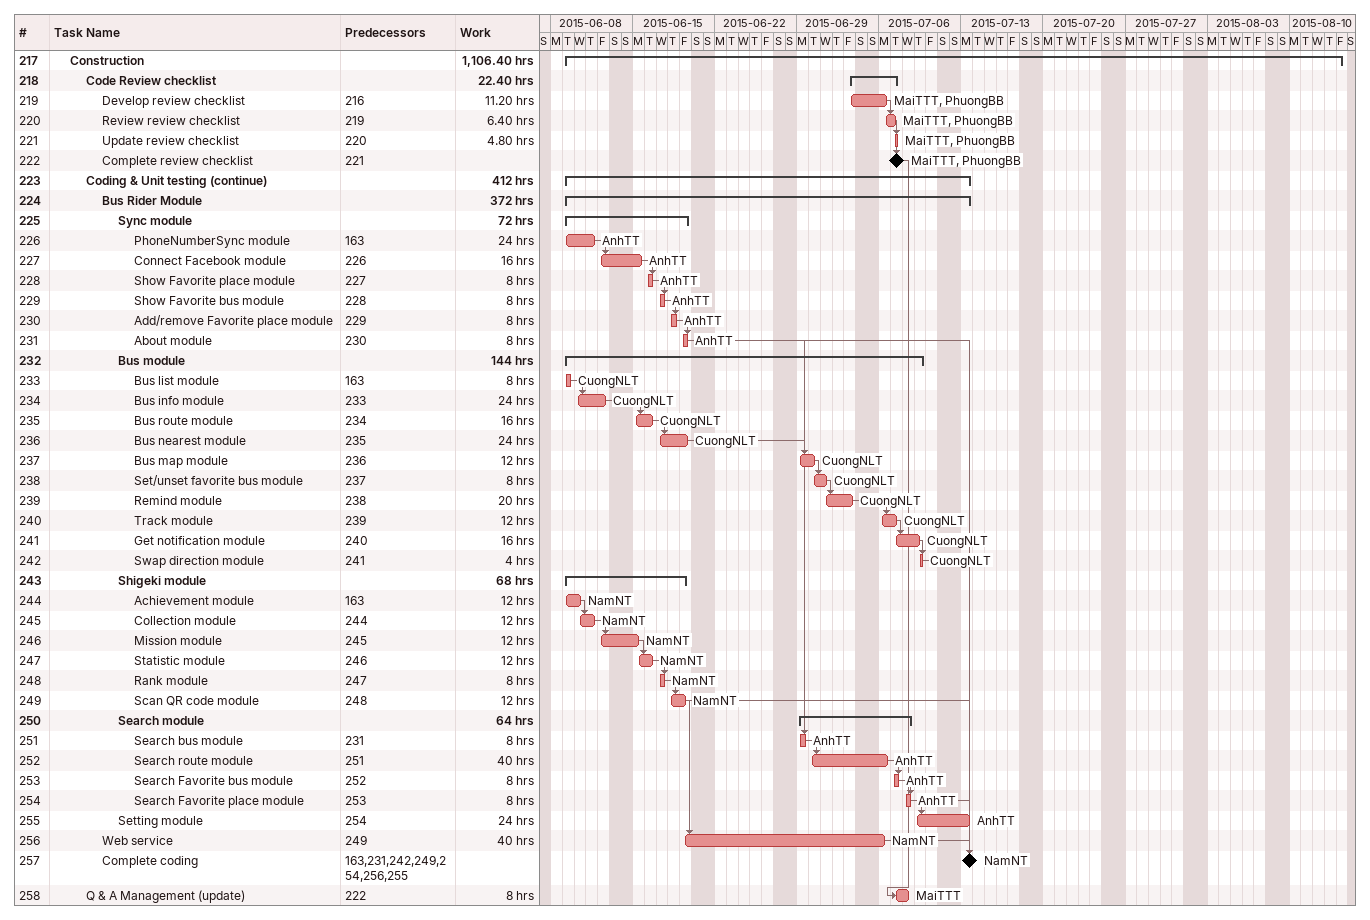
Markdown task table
| ID | Level | Task | Start | Finish | Predecessors | Resources | Work (h) |
|---|---|---|---|---|---|---|---|
| 217 | 2 | **Construction** | 2015-06-09 | 2015-08-14 |  |  | 1106.40 |
| 218 | 3 | **Code Review checklist** | 2015-07-03 | 2015-07-07 |  |  | 22.40 |
| 219 | 4 | Develop review checklist | 2015-07-03 | 2015-07-06 | 216 | MaiTTT, PhuongBB | 11.20 |
| 220 | 4 | Review review checklist | 2015-07-06 | 2015-07-07 | 219 | MaiTTT, PhuongBB | 6.40 |
| 221 | 4 | Update review checklist | 2015-07-07 | 2015-07-07 | 220 | MaiTTT, PhuongBB | 4.80 |
| 222 | 4 | Complete review checklist (milestone) | 2015-07-07 | 2015-07-07 | 221 | MaiTTT, PhuongBB |  |
| 223 | 3 | **Coding & Unit testing (continue)** | 2015-06-09 | 2015-07-13 |  |  | 412 |
| 224 | 4 | **Bus Rider Module** | 2015-06-09 | 2015-07-13 |  |  | 372 |
| 225 | 5 | **Sync module** | 2015-06-09 | 2015-06-19 |  |  | 72 |
| 226 | 6 | PhoneNumberSync module | 2015-06-09 | 2015-06-11 | 163 | AnhTT | 24 |
| 227 | 6 | Connect Facebook module | 2015-06-12 | 2015-06-15 | 226 | AnhTT | 16 |
| 228 | 6 | Show Favorite place module | 2015-06-16 | 2015-06-16 | 227 | AnhTT | 8 |
| 229 | 6 | Show Favorite bus module | 2015-06-17 | 2015-06-17 | 228 | AnhTT | 8 |
| 230 | 6 | Add/remove Favorite place module | 2015-06-18 | 2015-06-18 | 229 | AnhTT | 8 |
| 231 | 6 | About module | 2015-06-19 | 2015-06-19 | 230 | AnhTT | 8 |
| 232 | 5 | **Bus module** | 2015-06-09 | 2015-07-09 |  |  | 144 |
| 233 | 6 | Bus list module | 2015-06-09 | 2015-06-09 | 163 | CuongNLT | 8 |
| 234 | 6 | Bus info module | 2015-06-10 | 2015-06-12 | 233 | CuongNLT | 24 |
| 235 | 6 | Bus route module | 2015-06-15 | 2015-06-16 | 234 | CuongNLT | 16 |
| 236 | 6 | Bus nearest module | 2015-06-17 | 2015-06-19 | 235 | CuongNLT | 24 |
| 237 | 6 | Bus map module | 2015-06-29 | 2015-06-30 | 236 | CuongNLT | 12 |
| 238 | 6 | Set/unset favorite bus module | 2015-06-30 | 2015-07-01 | 237 | CuongNLT | 8 |
| 239 | 6 | Remind module | 2015-07-01 | 2015-07-03 | 238 | CuongNLT | 20 |
| 240 | 6 | Track module | 2015-07-06 | 2015-07-07 | 239 | CuongNLT | 12 |
| 241 | 6 | Get notification module | 2015-07-07 | 2015-07-09 | 240 | CuongNLT | 16 |
| 242 | 6 | Swap direction module | 2015-07-09 | 2015-07-09 | 241 | CuongNLT | 4 |
| 243 | 5 | **Shigeki module** | 2015-06-09 | 2015-06-19 |  |  | 68 |
| 244 | 6 | Achievement module | 2015-06-09 | 2015-06-10 | 163 | NamNT | 12 |
| 245 | 6 | Collection module | 2015-06-10 | 2015-06-11 | 244 | NamNT | 12 |
| 246 | 6 | Mission module | 2015-06-12 | 2015-06-15 | 245 | NamNT | 12 |
| 247 | 6 | Statistic module | 2015-06-15 | 2015-06-16 | 246 | NamNT | 12 |
| 248 | 6 | Rank module | 2015-06-17 | 2015-06-17 | 247 | NamNT | 8 |
| 249 | 6 | Scan QR code module | 2015-06-18 | 2015-06-19 | 248 | NamNT | 12 |
| 250 | 5 | **Search module** | 2015-06-29 | 2015-07-08 |  |  | 64 |
| 251 | 6 | Search bus module | 2015-06-29 | 2015-06-29 | 231 | AnhTT | 8 |
| 252 | 6 | Search route module | 2015-06-30 | 2015-07-06 | 251 | AnhTT | 40 |
| 253 | 6 | Search Favorite bus module | 2015-07-07 | 2015-07-07 | 252 | AnhTT | 8 |
| 254 | 6 | Search Favorite place module | 2015-07-08 | 2015-07-08 | 253 | AnhTT | 8 |
| 255 | 5 | Setting module | 2015-07-09 | 2015-07-13 | 254 | AnhTT | 24 |
| 256 | 4 | Web service | 2015-06-19 | 2015-07-06 | 249 | NamNT | 40 |
| 257 | 4 | Complete coding (milestone) | 2015-07-13 | 2015-07-13 | 163, 231, 242, 249, 254, 256, 255 | NamNT |  |
| 258 | 3 | Q & A Management (update) | 2015-07-07 | 2015-07-08 | 222 | MaiTTT | 8 |
